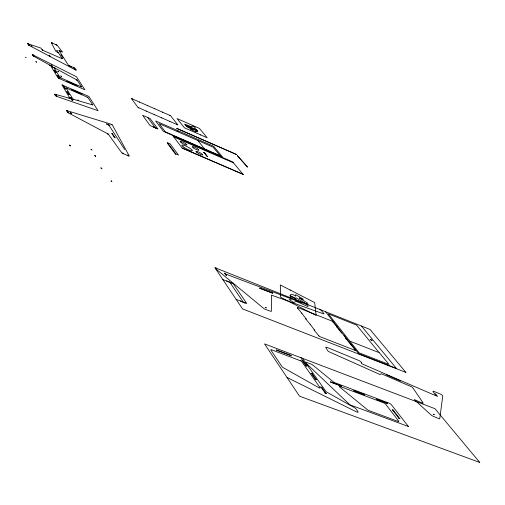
<?xml version="1.0" encoding="UTF-8"?>
<svg xmlns="http://www.w3.org/2000/svg" width="505" height="505" viewBox="0 0 505 505"><rect width="100%" height="100%" fill="white"/><g stroke="black" fill="none" stroke-linecap="round" stroke-linejoin="round"><path stroke-width="0.76" d="M70.018 98.406L61.97 84.928L88.829 96.417L98.065 110.69L57.229 96.581C56.364 96.638 53.58 94.189 55.102 94.239L70.006 98.418L69.141 97.97M167.597 142.732L167.351 143.193L175.658 154.397L175.904 153.924L167.597 142.732L170.128 143.824L178.492 155.029L175.904 153.924M53.978 67.563L77.107 80.074L81.583 86.929L80.756 86.513M62.235 58.776L42.489 50.121L40.842 48.076L27.504 43.619L28.937 45.311L74.955 69.646C77.688 71.312 75.251 68.005 73.837 67.708L68.522 65.36L59.053 50.715M59.06 50.67L62.33 51.933L57.16 45.229L51.245 42.578L55.828 51.321L58.492 52.855L62.26 58.738M91.923 104.453L92.781 104.888L87.82 97.389L66.117 87.977L66.912 88.438M66.092 87.984L73.004 99.15L92.686 104.914M265.409 307.375L266.242 307.835M266.204 307.892L265.396 307.457M111.504 181.301L111.453 180.847M178.461 131.458L177.167 130.852M177.179 130.789L178.448 131.433M66.515 110.513L67.272 112.135L68.112 112.766L108.228 134.046L121.667 152.655A1.591 0.335 27.2 0 0 123.378 153.741L128.1 155.736A1.591 0.328 27.2 0 0 129.154 155.818L112.318 124.905L110.557 124.009L66.515 110.513L67.777 111.258M56.011 96.007L56.585 95.994M27.586 43.582L28.69 44.2M122.324 153.192L123.037 153.217M70.618 112.943L71.243 113.259M71.218 113.316L70.612 113.025M111.346 124.653L112.028 124.703M67.84 112.602L68.611 112.678M87.34 97.313L87.801 97.37M58.441 78.168L84.916 89.814L76.457 76.754L32.105 54.489L33.292 55.992L50.481 65.473L57.949 77.751L59.192 78.294M74.727 68.175L74.027 67.998M28.608 45.128L29.34 45.317M56.156 44.844L56.794 44.964M31.607 45.93L32.055 46.391M31.133 45.627L31.645 45.879M62.071 58.763L61.465 58.359M81.393 86.942L60.139 77.6L53.966 67.601M107.533 133.863L108.196 134.021M60.228 77.663L60.783 77.783M42.035 49.856L42.59 50.001M76.507 79.91L77.114 80.08M49.793 65.24L50.443 65.448M32.926 55.752L33.86 56.03M57.734 52.533L58.309 52.709M31.544 45.911L31.127 45.696M320.643 386.937L322.02 387.449M398.78 418.266L399.808 418.651M325.056 393.193L326.438 393.711M315.17 379.173L316.534 379.684M392.215 409.808L393.231 410.186M310.916 373.144L312.273 373.656M330.661 381.875L340.995 385.757M353.954 390.63L364.13 394.455M376.894 399.259L386.918 403.028M330.983 382.31L341.317 386.199M354.283 391.072L364.465 394.897M377.235 399.701L387.266 403.47M224.561 273.218L225.236 273.476M225.558 274.007L302.318 303.025M225.893 274.979L226.575 275.238M259.595 288.052L272.365 292.881M260.132 288.507L272.397 293.14M305.639 365.664L306.983 366.169M276.38 349.851L291.05 355.425M276.961 350.382L291.05 355.735M301.542 359.85L302.874 360.355M318.901 335.882L314.015 329.961L314.609 330.194M354.946 349.927L355.533 350.154L350.413 344.189M310.215 324.368L305.474 318.63L306.068 318.857M345.78 338.312L346.354 338.539L325.561 311.736M349.971 341.203L379.179 352.648L356.574 325.087L328.288 313.832L359.017 352.793L389.001 364.459L379.369 352.724M236.119 299.339L246.756 303.499L233.215 283.671L222.85 279.574M341.393 332.757L341.967 332.984M343.981 335.535L358.809 353.784L396.419 368.404L361.391 326.003M297.792 307.892L297.211 307.659L301.813 313.22M332.656 321.691L337.473 327.297L336.904 327.076M110.917 181.08L111.952 181.51M100.747 167.938L101.764 168.361M90.843 149.221L91.822 149.631M69.393 145.118L70.403 145.541M94.555 155.635L95.552 156.045M122.778 153.103L123.296 153.324M127.5 155.098L128.018 155.319M68.352 112.571L68.863 112.792M111.712 133.528L112.514 133.869M107.281 133.756L107.786 133.97M114.231 137.436L115.039 137.777M111.106 124.546L111.592 124.76M106.486 123.883L109.762 125.29M106.612 124.085L109.894 125.493M67.525 111.144L68.03 111.365M70.41 112.912L71.426 113.347M55.701 94.788L56.2 95.003M56.339 95.887L56.831 96.102M68.301 94.227L69.286 94.65M91.689 104.352L92.162 104.554M70.239 97.421L71.23 97.85M73.231 99.094L73.717 99.302M68.901 97.863L69.387 98.071M71.792 99.984L72.789 100.413M182.172 147.997L243.025 174.257M435.348 393.951L436.011 394.241M436.749 395.939L437.418 396.229M386.205 374.754L400.793 381.048M63.005 85.484L63.478 85.692M71.514 89.499L81.98 94.044M71.836 89.764L81.886 94.132M63.422 86.166L64.394 86.589M66.673 88.337L67.146 88.539M87.106 97.212L87.573 97.414M64.899 88.602L65.871 89.025M173.72 136.924L233.443 162.837M66.793 91.727L67.771 92.15M57.172 75.226L58.119 75.643M60.55 77.682L61.01 77.884M80.529 86.412L80.983 86.614M58.58 77.549L59.527 77.966M66.931 81.248L76.804 85.56M66.83 81.33L77.114 85.818M58.965 78.193L59.426 78.395M49.566 65.145L50.02 65.341M197.038 130.303L192.67 127.992L185.619 125.29L184.735 124.192L191.805 126.9L192.121 125.878L195.214 127.494L194.917 128.459A12.713 2.184 27.6 0 1 197.367 131.9L195.044 130.757L196.009 131.944L190.574 129.261L190.549 128.718L192.784 129.823L186.755 126.704L185.865 125.6L193.914 129.514L194.002 129.166L197.297 130.618M54.565 67.885L55.02 68.087M52.324 67.228L53.252 67.638M35.653 61.591L36.537 61.976M57.564 71.192L58.435 71.577M25.25 57.235L26.134 57.627M54.041 70.062L54.976 70.473M76.28 79.809L76.735 80.005M138.913 107.868L137.991 107.464L131.376 98.469L132.278 98.866M146.16 111.043L154.454 114.679M161.638 117.823L169.857 121.421M176.971 124.539L177.867 124.931L170.583 115.721L169.699 115.329M200.542 134.867L207.202 137.783L199.431 128.415L177.072 118.574L184.47 127.822L200.731 134.949M55.411 72.329L56.352 72.739M60.518 75.965L61.389 76.343M74.974 69.419L75.409 69.614M33.103 55.013L33.557 55.209M139.405 102.004L147.561 105.589M154.625 108.695L162.705 112.249M33.633 55.929L34.087 56.124M50.98 65.019L51.908 65.423M42.37 49.907L42.805 50.102M61.25 58.264L61.686 58.46M28.469 44.099L28.911 44.295M29.082 45.153L29.524 45.349M49.118 55.531L49.951 55.897M69.021 65.757L71.577 66.906M73.856 67.967L74.292 68.162M60.979 51.276L61.402 51.466M59.615 50.973L60.038 51.163M56.579 50.532L57.431 50.91M57.52 52.438L57.949 52.627M60.916 54.748L62.992 57.69M52.148 43.058L52.564 43.241M55.948 44.756L56.364 44.939M287.017 377.469L356.416 411.834A2.254 0.631 30.8 0 0 357.995 411.657L355.993 408.917A2.241 0.631 30.8 0 0 354.352 407.611L326.95 392.221A1.483 0.417 30.4 0 1 325.877 391.362L303.17 359.295A2.121 0.581 29.9 0 0 300.753 357.666M290.432 290.148L280.307 284.959L280.666 297.281L316.098 315.429L314.678 302.577L290.148 290.003M290.154 295.595L295.267 298.215L296.107 297.874L307.816 304.648L307.678 303.145L299.282 297.899L302.476 299.787L303.372 299.194L295.627 294.63L295.728 296.183L292.376 294.226A19.013 4.545 29.4 0 0 291.77 298.701L289.214 299.673L293.613 302.463L296.277 301.409L308 306.585L307.854 305.064L302.583 302.362L302.615 302.798L296.239 299.919L295.286 298.625L290.192 296.018M54.691 94.182L55.954 94.896M61.193 51.371L62.166 51.964M75.188 69.52L76.204 70.144M51.434 42.572L52.356 43.152M62.172 84.909L63.239 85.585M127.759 155.212L128.977 155.994M57.09 50.778L57.545 51.226M49.616 55.765L50.058 56.213M32.453 54.502L33.374 55.178M58.088 71.439L58.548 71.918M61.042 76.211L61.515 76.697M36.183 61.837L36.631 62.311M77.921 99.851L78.49 100.438M59.312 50.702L59.824 51.068M91.43 149.493L91.998 150.111M95.155 155.906L95.729 156.537M69.999 145.396L70.555 146.021M101.36 168.215L101.953 168.872M54.25 67.588L54.792 67.986M272.113 292.786L272.511 293.272M197.84 140.535L204.613 148.943M259.848 288.153L260.239 288.639M169.888 115.411L162.515 112.167M177.16 124.621L169.667 121.339M332.763 321.83L332.258 321.193L297.42 307.393L297.893 308.025M336.791 326.937L341.5 332.902M345.666 338.173L350.527 344.328M354.832 349.776L355.375 350.47L319.311 336.425L318.794 335.737M393.092 410.016L399.947 418.828M392.492 409.915L399.064 418.374M386.786 402.857L387.398 403.64M154.814 108.777L147.372 105.507M161.834 117.905L154.265 114.591M376.762 399.089L377.368 399.872M225.142 273.35L226.682 275.37M224.46 273.091L225.994 275.111M364.004 394.285L364.591 395.068M301.712 313.087L306.169 318.996M310.114 324.229L314.716 330.333M139.595 102.086L132.083 98.778M146.355 111.125L138.717 107.78M353.828 390.46L354.409 391.242M156.569 128.384L153.16 126.906M147.536 117.324L155.452 128.011M340.869 385.586L341.443 386.369M330.541 381.704L331.103 382.481M435.632 394.077L437.134 396.109M302.583 360.248L306.693 366.062M311.976 373.542L316.237 379.577M321.717 387.341L326.142 393.597M301.832 359.958L305.935 365.772M311.213 373.258L315.467 379.287M320.94 387.051L325.359 393.307M290.76 355.312L291.164 355.892M231.53 283.002L226.726 280.887L226.922 281.184M245.02 302.823L245.234 303.139L240.298 300.974M276.677 349.965L277.068 350.546M229.649 282.043L243.511 302.463M108.739 124.975L124.703 149.53M112.463 133.787L115.096 137.859M111.933 133.623L114.458 137.53M51.706 65.334L53.05 67.55M54.774 70.384L56.15 72.651M57.911 75.548L59.325 77.871M51.182 65.107L52.526 67.317M54.243 70.151L55.619 72.417M57.374 75.314L58.782 77.637M64.179 86.494L65.663 88.937M67.556 92.055L69.071 94.561M71.016 97.755L72.569 100.325M63.636 86.26L65.113 88.697M67.001 91.815L68.516 94.315M70.454 97.515L72.007 100.078M111.315 181.093L111.554 181.503M70.814 112.956L71.022 113.309M91.228 149.246L91.443 149.613M94.946 155.654L95.161 156.026M101.139 167.95L101.372 168.342M69.797 145.143L69.999 145.516M319.324 309.249A1.85 0.442 29.5 0 1 321.407 310.588L323.8 313.397A1.856 0.442 29.6 0 1 323.099 313.687L271.469 295.135L271.368 311.181A1.97 0.505 29.2 0 1 270.314 311.168L265.409 309.35A1.97 0.505 29.1 0 1 263.522 308.271L215.749 268.799A1.9 0.473 28.5 0 1 216.449 268.269M361.29 362.382L361.277 362.981A1.433 0.36 30.3 0 0 362.899 364.25L436.036 395.819L433.113 391.672A2.077 0.505 31 0 1 434.079 391.47L440.234 394.007A2.077 0.505 31 0 1 442.765 395.964L439.76 418.632A2.203 0.562 31.3 0 1 438.529 418.531L433.012 416.17A2.203 0.562 31.3 0 1 430.961 414.876L414.188 399.556L422.35 403.053A1.471 0.372 31.1 0 0 423.114 402.927L412.825 387.771A1.433 0.354 30.8 0 0 411.234 386.653L381.742 373.934A1.439 0.36 30.5 0 0 380.903 373.801L380.284 374.641L329.765 352.092A2.121 0.549 30 0 1 327.549 350.483L325.813 347.509A2.108 0.543 29.9 0 1 326.994 347.377L358.821 360.482A2.102 0.53 30.3 0 1 361.29 362.382M207.561 156.38L206.267 155.685L207.517 156.417M372.008 340.433L370.241 339.442L372.008 340.433M206.652 155.237L205.358 154.549L206.652 155.237M205.743 154.101L204.43 153.432L205.724 154.069M204.834 152.971L203.528 152.302L204.809 153.002M434.193 414.687L433.265 414.132L434.224 414.637M479.75 462.441L299.541 396.191L264.563 343.911L434.994 408.709L479.75 462.441M398.129 421.429L368.783 410.527A1.477 0.41 30.9 0 1 367.47 409.77L339.695 387.051A1.446 0.398 30.5 0 1 339.985 386.432L383.813 402.895A1.433 0.385 30.9 0 1 385.473 404.006L398.723 421.132A1.471 0.398 31.2 0 1 398.129 421.429M408.406 426.504L349.864 404.795L305.916 363.057A2.134 0.581 30 0 1 306.668 362.407L311.036 364.067A2.134 0.581 30 0 1 312.93 365.159L333.414 381.919A1.439 0.391 30.4 0 0 334.701 382.657L388.913 403.059A2.14 0.568 30.9 0 1 391.388 404.713L408.406 426.504M300.21 360.658L271.583 349.807A1.433 0.398 29.6 0 0 270.832 350.003L282.112 366.781A1.471 0.417 29.8 0 0 283.154 367.621L318.712 387.594A1.483 0.417 30.3 0 0 320.044 387.638L301.832 361.757A1.427 0.391 29.9 0 0 300.21 360.658M405.875 372.381L242.526 308.89L214.84 267.637L370.045 329.449L405.875 372.381M243.176 174.433L182.305 148.173L173 135.984L232.628 161.865L243.176 174.433M247.444 167.029L237.318 155.559L247.444 167.029M220.212 155.748L165.362 131.893L159.151 123.668L213.123 147.163L220.212 155.748M157.819 128.933L150.149 125.6L142.568 115.26L150.099 118.549L157.819 128.933M188.195 142.12L163.462 131.382L155.635 120.966L213.666 146.286L222.572 157.042L188.195 142.12M236.346 154.429L176.737 128.384L236.346 154.429M183.631 147.081A5.991 1.111 27.6 0 0 192.348 150.736A5.991 1.111 27.6 0 0 185.341 145.819A5.991 1.111 27.6 0 0 183.631 147.081M181.244 142.637A3.8 0.694 27.6 0 0 186.781 144.967A3.8 0.694 27.6 0 0 182.349 141.861A3.8 0.694 27.6 0 0 181.244 142.637M197.095 152.643A3.819 0.707 27.7 0 0 202.631 154.966A3.819 0.707 27.7 0 0 198.137 151.816A3.819 0.707 27.7 0 0 197.095 152.643M193.358 147.883A3.787 0.694 27.7 0 0 198.85 150.193A3.787 0.694 27.7 0 0 194.406 147.088A3.787 0.694 27.7 0 0 193.358 147.883"/></g></svg>
